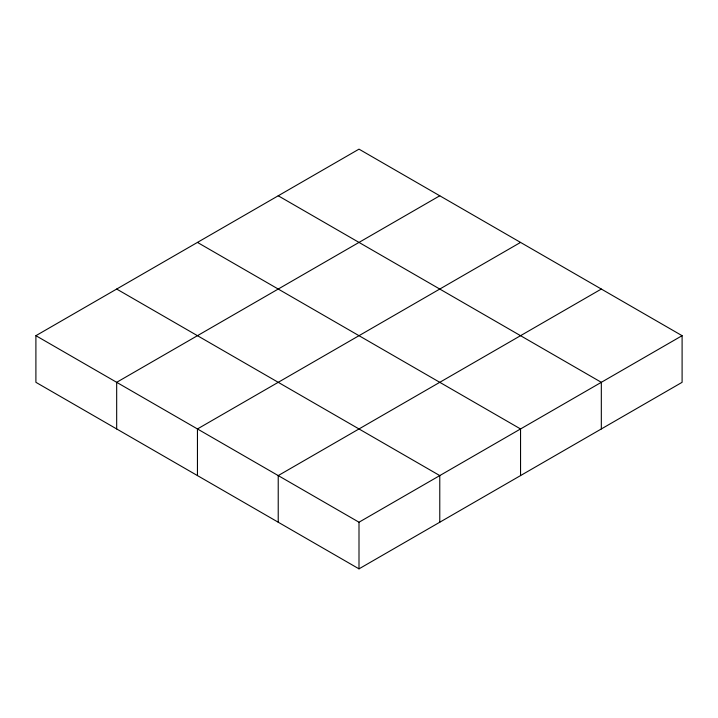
<?xml version="1.0" encoding="UTF-8"?>
<svg xmlns="http://www.w3.org/2000/svg" width="718" height="718" viewBox="0 0 718 718"><rect width="100%" height="100%" fill="white"/><g stroke="black" fill="none" stroke-linecap="round" stroke-linejoin="round"><path stroke-width="1.08" d="M35.9 335.683L359 149.147L682.1 335.683L682.1 382.317L359 568.853L35.9 382.317L35.9 335.683L359 522.219L682.1 335.683M439.775 195.781L116.675 382.317L116.675 428.951M520.55 242.415L197.45 428.951L197.45 475.585M601.325 289.049L278.225 475.585L278.225 522.219M278.225 195.781L601.325 382.317L601.325 428.951M197.45 242.415L520.55 428.951L520.55 475.585M116.675 289.049L439.775 475.585L439.775 522.219M359 522.219L359 568.853"/></g></svg>
